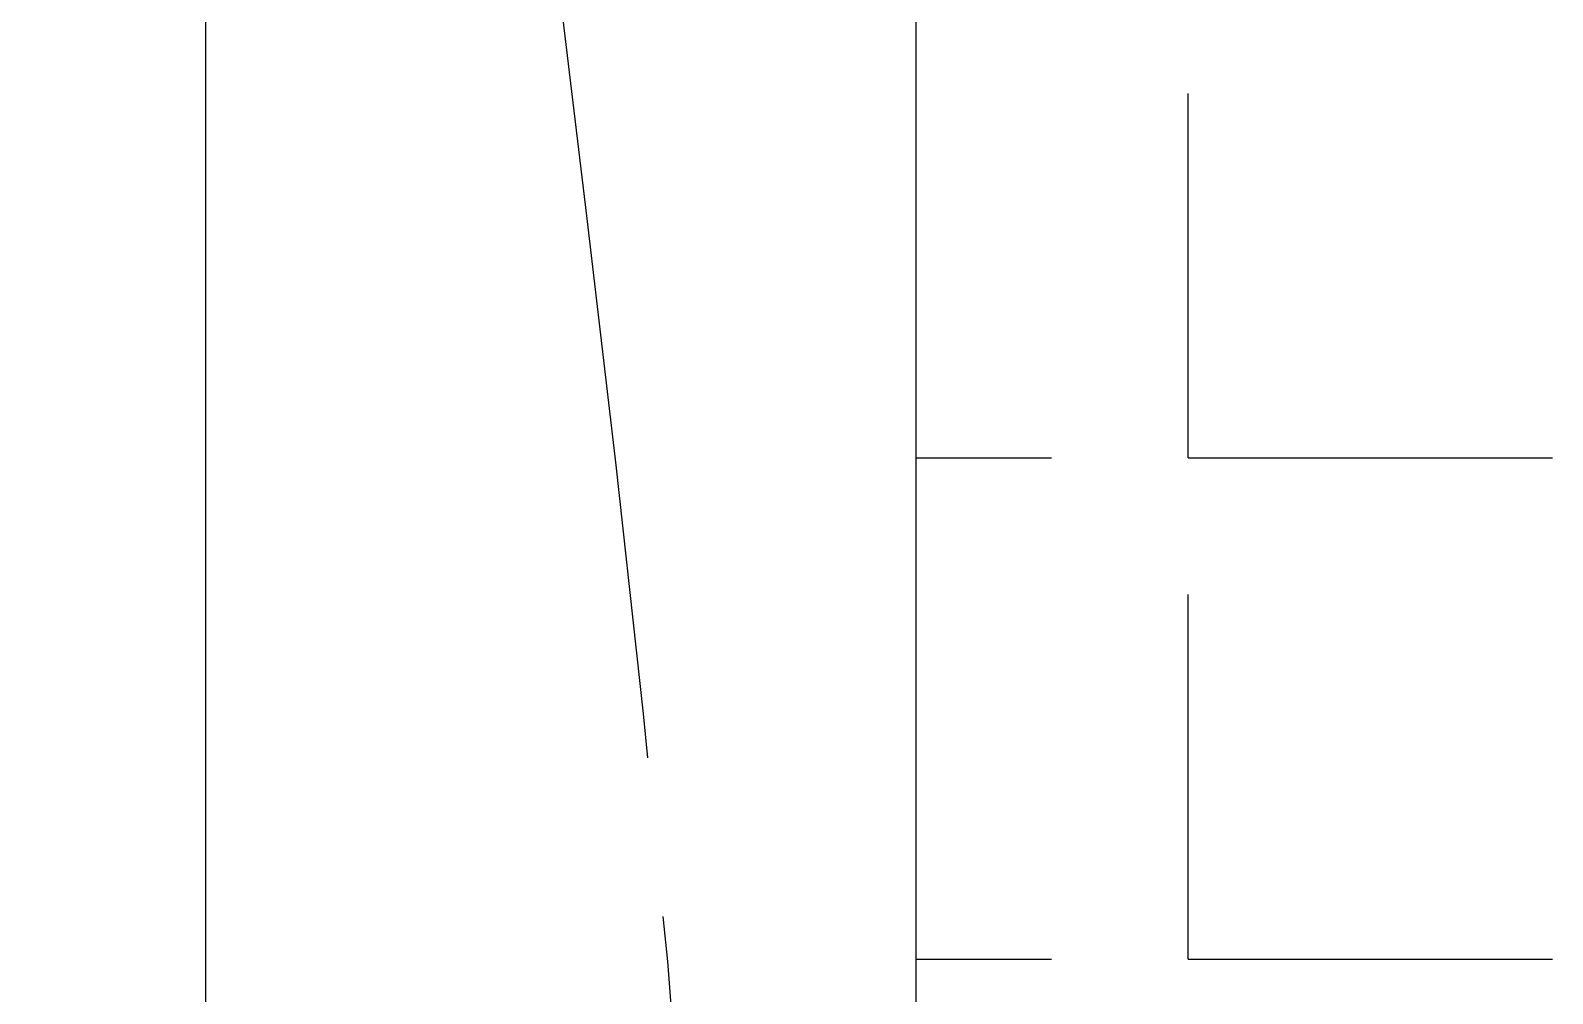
# Model space of a CAD drawing. Extents: x 1919 to 2339, y -1533 to -939.
# Drawn here: x 2257.23 to 2273.94, y -1297.48 to -1286.91 of the extents above; entities that cross this region are included whole.
import ezdxf

# ---------------------------------------------------------------- set-up
doc = ezdxf.new("R2010")
doc.units = 0
doc.header["$LTSCALE"] = 7
doc.header["$MEASUREMENT"] = 0
doc.linetypes.add('CENTER', pattern=[2, 1.25, -0.25, 0.25, -0.25])
for name, color, linetype in [('CL', 1, 'CENTER'), ('DWG', 7, 'CONTINUOUS'), ('HT', 3, 'CONTINUOUS')]:
    doc.layers.add(name, color=color, linetype=linetype)

msp = doc.modelspace()

# ---------------------------------------------------------------- linework, layer by layer
at = {"layer": 'CL'}
msp.add_spline([(2263.005, -1286.202), (2260.483, -1327.132), (2248.122, -1342.217), (2218.609, -1373.827), (2211.45, -1404.826), (2233.166, -1428.712), (2245.683, -1410.672), (2248.978, -1401.673)], degree=3, dxfattribs=at)
at = {"layer": 'DWG'}
msp.add_line((2259.156, -1280.246), (2259.156, -1306.701), dxfattribs=at)
at = {"layer": 'HT', "ltscale": 0.5}
for p, q in [((2266.956, -1486.571), (2266.956, -993.571)), ((2269.944, -1291.604), (2269.944, -1287.604)), ((2266.956, -1291.604), (2268.444, -1291.604)), ((2269.944, -1291.604), (2273.944, -1291.604)), ((2269.944, -1297.104), (2269.944, -1293.104)), ((2266.956, -1297.104), (2268.444, -1297.104)), ((2269.944, -1297.104), (2273.944, -1297.104))]:
    msp.add_line(p, q, dxfattribs=at)

doc.saveas('drawing.dxf')
